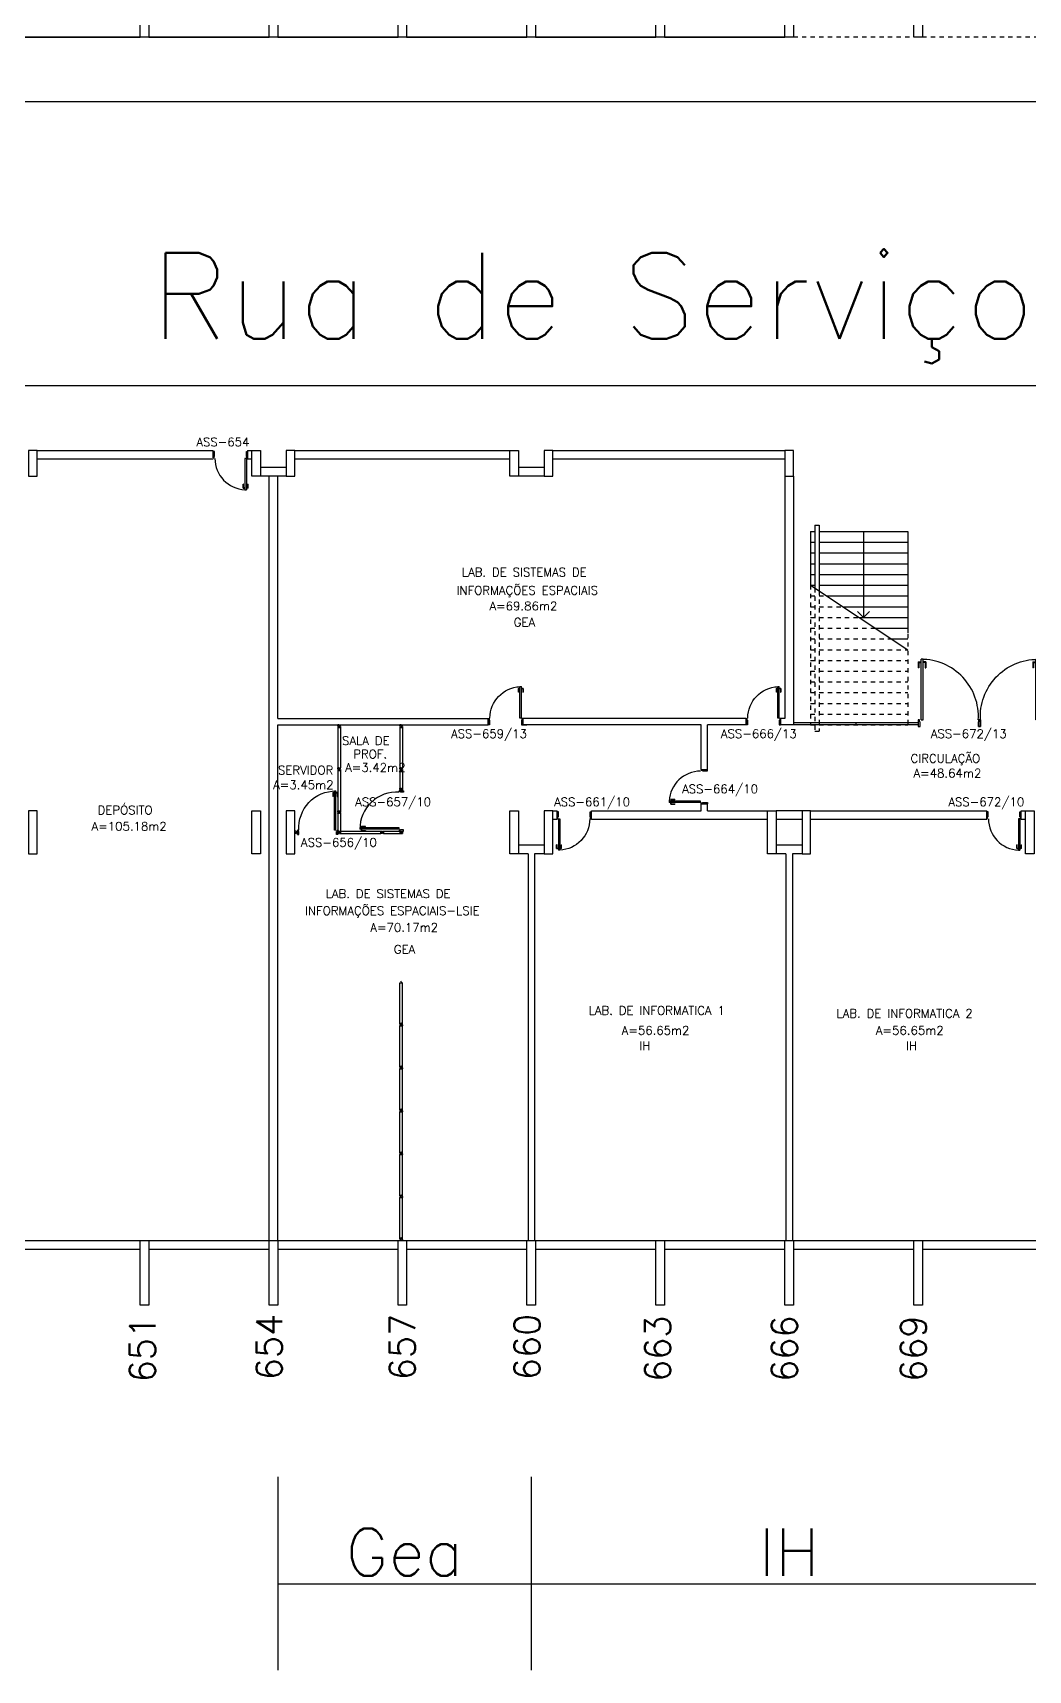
# Model space of a CAD drawing. Extents: x 0 to 244, y -71 to 76.
# Drawn here: x 180.47 to 203.64, y -65.75 to -27.64 of the extents above; entities that cross this region are included whole.
import ezdxf
from ezdxf.enums import TextEntityAlignment as Align

# ---------------------------------------------------------------- set-up
doc = ezdxf.new("R2010")
doc.units = 0
doc.header["$LTSCALE"] = 0.01
doc.header["$MEASUREMENT"] = 0
doc.header["$PDMODE"] = 98
doc.linetypes.add('HIDDEN2', pattern=[0.1875, 0.125, -0.0625])
doc.layers.get('0').update_dxf_attribs({"linetype": 'CONTINUOUS'})
doc.layers.get('DEFPOINTS').update_dxf_attribs({"linetype": 'CONTINUOUS'})
for name, color, linetype in [('ALV', 2, 'CONTINUOUS'), ('CENTRO_DE_CUSTO', 1, 'CONTINUOUS'), ('DIV', 2, 'CONTINUOUS'), ('ESC', 1, 'CONTINUOUS'), ('ESQ', 1, 'CONTINUOUS'), ('ESTR', 3, 'CONTINUOUS'), ('NOPILAR1', 2, 'CONTINUOUS'), ('PISO', 1, 'CONTINUOUS'), ('PROJ', 1, 'HIDDEN2'), ('TEXTO', 2, 'CONTINUOUS'), ('TEXTO-ENDEREÇO', 2, 'CONTINUOUS'), ('TXT-END-EXTERNO', 2, 'CONTINUOUS'), ('TXT-IDENTIFICAÇÃO', 4, 'CONTINUOUS'), ('ÁREA', 2, 'CONTINUOUS')]:
    doc.layers.add(name, color=color, linetype=linetype)
doc.layers.get('0').freeze()
doc.styles.add('1', font='romans.shx')
doc.styles.add('LEGENDA', font='romans.shx', dxfattribs={"height": 0.2})
doc.styles.add('NOPILAR', font='simplex.shx', dxfattribs={"height": 0.6})
doc.styles.add('UNB-100', font='simplex.shx', dxfattribs={"height": 0.2})
doc.styles.add('UNB-100-1', font='simplex.shx', dxfattribs={"height": 0.2})
doc.dimstyles.new('1-600', dxfattribs={"dimtxt": 1.1, "dimasz": 2.5, "dimexe": 2, "dimexo": 4, "dimgap": 0.2, "dimtad": 1, "dimdec": 0, "dimzin": 4, "dimdsep": 46, "dimlunit": 6, "dimtxsty": '1', "dimblk1": 'NONE', "dimblk2": 'NONE', "dimsah": 1, "dimcen": 0, "dimclrd": 2, "dimclre": 2, "dimclrt": 2, "dimadec": 0, "dimazin": 0, "dimtfac": 1, "dimtdec": 0, "dimtmove": 2, "dimatfit": 3, "dimldrblk": 'NONE', "dimfxl": 1, "dimtolj": 1, "dimtzin": 0, "dimarcsym": 0})

# ---------------------------------------------------------------- blocks, each defined once
blk = doc.blocks.new('PE80-SSN')
at = {"color": 2}
for p, q in [((0.075, 0), (-0.075, 0)), ((-0.075, -0.03), (-0.075, 0)), ((0.075, 0), (0.075, -0.02)), ((0.04, -0.03), (-0.075, -0.03)), ((0.075, -0.02), (0.04, -0.02)), ((0.04, -0.03), (0.04, -0.02)), ((0.085, -0.03), (0.817, -0.03)), ((0.085, -0.03), (0.085, -0.065)), ((0.085, -0.065), (0.817, -0.065)), ((0.817, -0.065), (0.817, -0.03))]:
    blk.add_line(p, q, dxfattribs=at)
at = {"color": 1}
for p, q in [((0.777, 0.01), (0.687, 0.01)), ((0.687, 0), (0.687, 0.01)), ((0.777, 0.01), (0.777, -0.03)), ((0.767, 0), (0.687, 0)), ((0.767, -0.095), (0.687, -0.095)), ((0.687, -0.095), (0.687, -0.105)), ((0.777, -0.105), (0.687, -0.105)), ((0.767, 0), (0.767, -0.03)), ((0.767, -0.095), (0.767, -0.065)), ((0.777, -0.105), (0.777, -0.065))]:
    blk.add_line(p, q, dxfattribs=at)
for p, q in [((0.04, -0.771), (-0.075, -0.771)), ((-0.075, -0.771), (-0.075, -0.801)), ((0.075, -0.801), (-0.075, -0.801)), ((0.075, -0.802), (-0.075, -0.802)), ((0.04, -0.771), (0.04, -0.781)), ((0.075, -0.781), (0.04, -0.781)), ((0.075, -0.801), (0.075, -0.781))]:
    blk.add_line(p, q)
blk.add_arc((0.085, -0.03), 0.731, 270, 357.3429, dxfattribs=at)
blk = doc.blocks.new('PILINT-SSN')
for points in [[(0.2, 0), (0.2, -0.6), (0, -0.6), (0, 0)], [(1, 0), (0.8, 0), (0.8, -0.6), (1, -0.6)], [(0, -8.39), (0.2, -8.39), (0.2, -9.39), (0, -9.39)], [(0.8, -8.39), (0.8, -9.39), (1, -9.39), (1, -8.39)]]:
    blk.add_lwpolyline(points, close=True)
blk = doc.blocks.new('PILAR-SSN')
for points in [[(0.197, -42.962), (0.197, -44.462), (-0.003, -44.462), (-0.003, -42.962)], [(0.197, -72.467), (0.197, -73.967), (-0.003, -73.967), (-0.003, -72.467)]]:
    blk.add_lwpolyline(points, close=True)
blk = doc.blocks.new('ESCASS-SSN')
at = {"layer": 'ESC'}
for p, q in [((-2.66, -1.888), (-2.66, -4.249)), ((-0.6, -1.888), (-2.66, -1.888)), ((-0.6, -1.738), (-0.6, -3.271)), ((-0.5, -1.738), (-0.6, -1.738)), ((-0.5, -1.738), (-0.5, -3.204)), ((-0.4, -1.888), (-0.5, -1.888)), ((-0.4, -1.888), (-0.4, -3.138)), ((-0.6, -2.138), (-2.66, -2.138)), ((-0.4, -2.138), (-0.5, -2.138)), ((-0.6, -2.388), (-2.66, -2.388)), ((-0.6, -2.638), (-2.66, -2.638)), ((-0.4, -2.388), (-0.5, -2.388)), ((-0.4, -2.638), (-0.5, -2.638)), ((-0.6, -2.888), (-2.66, -2.888)), ((-0.4, -2.888), (-0.5, -2.888)), ((-0.4, -3.138), (-2.66, -4.638)), ((-0.6, -3.138), (-2.66, -3.138)), ((-0.777, -3.388), (-2.66, -3.388)), ((-0.4, -3.138), (-0.5, -3.138)), ((-1.153, -3.638), (-2.66, -3.638)), ((-1.53, -3.888), (-2.66, -3.888)), ((-1.907, -4.138), (-2.66, -4.138)), ((-2.283, -4.388), (-2.66, -4.388))]:
    blk.add_line(p, q, dxfattribs=at)
at = {"layer": 'ESC', "linetype": 'HIDDEN2'}
for p, q in [((-0.6, -3.388), (-0.777, -3.388)), ((-0.6, -3.271), (-0.6, -6.538)), ((-0.5, -3.204), (-0.5, -6.538)), ((-0.4, -3.388), (-0.5, -3.388)), ((-0.4, -3.138), (-0.4, -6.388)), ((-0.6, -3.638), (-1.153, -3.638)), ((-0.4, -3.638), (-0.5, -3.638)), ((-0.6, -4.138), (-1.907, -4.138)), ((-0.6, -3.888), (-1.53, -3.888)), ((-0.4, -3.888), (-0.5, -3.888)), ((-0.4, -4.138), (-0.5, -4.138)), ((-2.66, -4.268), (-2.66, -6.388)), ((-0.6, -4.388), (-2.283, -4.388)), ((-0.4, -4.388), (-0.5, -4.388)), ((-0.6, -4.638), (-2.66, -4.638)), ((-0.6, -4.888), (-2.66, -4.888)), ((-0.4, -4.638), (-0.5, -4.638)), ((-0.4, -4.888), (-0.5, -4.888)), ((-0.6, -5.138), (-2.66, -5.138)), ((-0.4, -5.138), (-0.5, -5.138)), ((-0.6, -5.388), (-2.66, -5.388)), ((-0.6, -5.638), (-2.66, -5.638)), ((-0.4, -5.388), (-0.5, -5.388)), ((-0.4, -5.638), (-0.5, -5.638)), ((-0.6, -5.888), (-2.66, -5.888)), ((-0.4, -5.888), (-0.5, -5.888)), ((-0.6, -6.138), (-2.66, -6.138)), ((-0.6, -6.388), (-2.66, -6.388)), ((-0.4, -6.138), (-0.5, -6.138)), ((-0.4, -6.388), (-0.5, -6.388)), ((-0.5, -6.538), (-0.6, -6.538))]:
    blk.add_line(p, q, dxfattribs=at)
blk = doc.blocks.new('ESCASSN-SSN')
at = {"layer": 'ALV', "xscale": -1}
blk.add_blockref('ESCASS-SSN', (0, 0), dxfattribs=at)
blk = doc.blocks.new('*D59')
at = {"color": 2, "linetype": 'ByBlock', "transparency": 16777216}
for p, q in [((166.318, 452.996), (166.318, 448.496)), ((172.318, 452.996), (172.318, 448.496)), ((172.318, 450.496), (166.318, 450.496))]:
    blk.add_line(p, q, dxfattribs=at)
at = {"layer": 'DEFPOINTS', "color": 0, "linetype": 'ByBlock', "transparency": 16777216}
for p in [(166.318, 456.996), (172.318, 456.996), (166.318, 450.496)]:
    blk.add_point(p, dxfattribs=at)
at = {"color": 2, "linetype": 'ByBlock', "transparency": 16777216, "insert": (169.318, 451.246), "char_height": 1.1, "attachment_point": 5, "style": '1'}
blk.add_mtext('\\A1;CPCE', dxfattribs=at)
blk = doc.blocks.new('_NONE')
at = {"color": 0, "linetype": 'ByBlock'}
blk.add_circle((0, 0), 0.25, dxfattribs=at)
blk = doc.blocks.new('*D73')
at = {"layer": 'DEFPOINTS', "color": 0, "transparency": 16777216}
for p in [(186.172, -57.247), (192.072, -57.247), (186.172, -63.747)]:
    blk.add_point(p, dxfattribs=at)
at = {"layer": 'TXT-END-EXTERNO', "color": 2, "lineweight": -2, "transparency": 16777216}
for p, q in [((186.172, -61.247), (186.172, -65.747)), ((192.072, -61.247), (192.072, -65.747)), ((192.072, -63.747), (186.172, -63.747))]:
    blk.add_line(p, q, dxfattribs=at)
at = {"layer": 'TXT-END-EXTERNO', "color": 2, "transparency": 16777216, "insert": (189.122, -62.997), "char_height": 1.1, "attachment_point": 5, "style": '1'}
blk.add_mtext('\\A1;Gea', dxfattribs=at)
blk = doc.blocks.new('DIVMT-SSN')
for p, q in [((-0.03, 0.008), (-0.03, 0.03)), ((-0.006, 0.03), (-0.03, 0.03)), ((-0.03, 0.008), (-0.02, 0.008)), ((-0.02, -0.008), (-0.02, 0.008)), ((-0.006, 0.02), (-0.006, 0.03)), ((0.006, 0.02), (-0.006, 0.02)), ((-0.005, 0), (0.005, 0)), ((0.005, 0), (-0.005, 0)), ((0, 0.005), (0, -0.005)), ((0, -0.005), (0, 0.005)), ((0.006, 0.03), (0.03, 0.03)), ((0.006, 0.02), (0.006, 0.03)), ((0.03, 0.008), (0.02, 0.008)), ((0.02, -0.008), (0.02, 0.008)), ((0.03, 0.008), (0.03, 0.03)), ((-0.03, -0.008), (-0.03, -0.03)), ((-0.03, -0.008), (-0.02, -0.008)), ((-0.03, -0.03), (-0.03, -0.97)), ((-0.03, -0.03), (-0.009, -0.03)), ((0.03, -0.03), (-0.03, -0.03)), ((-0.03, -0.03), (-0.006, -0.03)), ((-0.009, -0.03), (-0.027, -0.03)), ((-0.006, -0.02), (-0.006, -0.03)), ((-0.006, -0.02), (0.006, -0.02)), ((-0.006, -0.02), (-0.006, -0.03)), ((0.006, -0.02), (-0.006, -0.02)), ((0.005, -0.03), (-0.005, -0.03)), ((0.006, -0.02), (0.006, -0.03)), ((0.006, -0.02), (0.006, -0.03)), ((0.03, -0.03), (0.006, -0.03)), ((0.03, -0.008), (0.02, -0.008)), ((0.03, -0.008), (0.03, -0.03)), ((0.03, -0.03), (0.03, -0.97)), ((0.03, -0.97), (-0.03, -0.97)), ((-0.006, -0.98), (-0.006, -0.97)), ((-0.006, -0.98), (0.006, -0.98)), ((0.006, -1.001), (-0.006, -1.001)), ((0.005, -0.97), (-0.005, -0.97)), ((0, -0.994), (0, -1.007)), ((0, -1.02), (0, -1.021)), ((0.006, -0.98), (0.006, -0.97))]:
    blk.add_line(p, q)
blk = doc.blocks.new('PDV2E-SSN')
at = {"layer": 'DIV'}
for p, q in [((0.034, 0.925), (0.034, 0.835)), ((0.034, 0.925), (0.074, 0.925)), ((0.044, 0.835), (0.034, 0.835)), ((0.044, 0.915), (0.044, 0.835)), ((0.044, 0.915), (0.074, 0.915)), ((0.076, 0.05), (0.076, 0.965)), ((0.106, 0.965), (0.076, 0.965)), ((0.106, 0.05), (0.106, 0.965)), ((0.148, 0.925), (0.108, 0.925)), ((0.138, 0.915), (0.108, 0.915)), ((0.138, 0.915), (0.138, 0.835)), ((0.138, 0.835), (0.148, 0.835)), ((0.148, 0.925), (0.148, 0.835)), ((0.031, 0.05), (0.031, -0.05)), ((0.051, 0.05), (0.031, 0.05)), ((0.051, 0.02), (0.051, 0.05)), ((0.051, 0.02), (0.061, 0.02)), ((0.061, -0.05), (0.061, 0.02)), ((0.076, 0.05), (0.106, 0.05)), ((0.95, 0.02), (0.94, 0.02)), ((0.94, -0.05), (0.94, 0.02)), ((0.95, 0.02), (0.95, 0.05)), ((0.95, 0.05), (0.97, 0.05)), ((0.97, 0.05), (0.97, 0.035)), ((0.97, 0.035), (0.97, -0.035)), ((0.031, -0.05), (0.061, -0.05)), ((0.97, -0.05), (0.94, -0.05)), ((0.97, -0.035), (0.97, -0.05))]:
    blk.add_line(p, q, dxfattribs=at)
at = {"layer": 'DIV', "color": 1}
blk.add_arc((0.076, 0.1), 0.865, 356.6786, 90, dxfattribs=at)
blk = doc.blocks.new('MTT-SSN')
for p, q in [((-0.0051, 0), (0.0051, 0)), ((0, -0.0051), (0, 0.0051))]:
    blk.add_line(p, q)
blk.add_lwpolyline([(-0.008, 0.03), (-0.008, 0.02), (0.008, 0.02), (0.008, 0.03), (0.03, 0.03), (0.03, 0.006), (0.0205, 0.006), (0.0205, -0.006), (0.03, -0.006), (0.03, -0.03), (0.008, -0.03), (0.008, -0.02), (-0.008, -0.02), (-0.008, -0.03), (-0.03, -0.03), (-0.03, -0.006), (-0.0185, -0.006), (-0.0185, 0.006), (-0.03, 0.006), (-0.03, 0.03)], close=True)
blk = doc.blocks.new('*D71')
at = {"layer": 'DEFPOINTS', "color": 0, "transparency": 16777216}
for p in [(192.072, -57.247), (204.072, -57.247), (192.072, -63.747)]:
    blk.add_point(p, dxfattribs=at)
at = {"layer": 'TXT-END-EXTERNO', "color": 2, "lineweight": -2, "transparency": 16777216}
for p, q in [((192.072, -61.247), (192.072, -65.747)), ((204.072, -61.247), (204.072, -65.747)), ((204.072, -63.747), (192.072, -63.747))]:
    blk.add_line(p, q, dxfattribs=at)
at = {"layer": 'TXT-END-EXTERNO', "color": 2, "transparency": 16777216, "insert": (198.072, -62.997), "char_height": 1.1, "attachment_point": 5, "style": '1'}
blk.add_mtext('\\A1;IH', dxfattribs=at)

msp = doc.modelspace()

# ---------------------------------------------------------------- linework, layer by layer
at = {"layer": 'ALV'}
for p, q in [((198.222, -27.742), (176.922, -27.742)), ((180.172, -27.742), (182.972, -27.742)), ((183.172, -27.742), (185.972, -27.742)), ((186.172, -27.742), (188.972, -27.742)), ((189.172, -27.742), (191.972, -27.742)), ((192.172, -27.742), (194.972, -27.742)), ((195.172, -27.742), (197.972, -27.742)), ((180.572, -37.357), (184.671, -37.357)), ((180.572, -37.557), (184.671, -37.557)), ((185.472, -37.357), (185.472, -37.557)), ((185.472, -37.357), (185.572, -37.357)), ((185.472, -37.557), (185.572, -37.557)), ((186.572, -37.357), (191.572, -37.357)), ((186.572, -37.557), (191.572, -37.557)), ((192.572, -37.357), (197.972, -37.357)), ((192.572, -37.557), (197.972, -37.557)), ((186.372, -37.757), (185.772, -37.757)), ((186.372, -37.957), (185.772, -37.957)), ((185.972, -55.747), (185.972, -37.957)), ((186.172, -43.597), (186.172, -37.957)), ((192.372, -37.757), (191.772, -37.757)), ((192.372, -37.957), (191.772, -37.957)), ((197.972, -37.957), (197.972, -43.597)), ((198.172, -37.957), (198.172, -43.747)), ((186.172, -43.597), (191.071, -43.597)), ((186.172, -55.747), (186.172, -43.747)), ((186.172, -43.747), (191.071, -43.747)), ((191.071, -43.747), (191.071, -43.597)), ((197.071, -43.597), (191.872, -43.597)), ((191.872, -43.747), (191.872, -43.597)), ((191.872, -43.747), (191.972, -43.747)), ((196.022, -43.747), (191.872, -43.747)), ((196.022, -44.781), (196.022, -43.747)), ((197.071, -43.747), (196.172, -43.747)), ((196.172, -44.781), (196.172, -43.747)), ((197.071, -43.747), (197.071, -43.597)), ((197.872, -43.747), (197.872, -43.597)), ((197.972, -43.597), (197.872, -43.597)), ((198.172, -43.747), (197.872, -43.747)), ((201.072, -43.697), (198.172, -43.697)), ((201.072, -43.747), (198.172, -43.747)), ((199.622, -43.695), (199.622, -43.745)), ((201.072, -43.697), (201.072, -43.747)), ((196.022, -44.781), (196.172, -44.781)), ((196.022, -45.582), (196.172, -45.582)), ((196.022, -45.747), (196.022, -45.582)), ((196.172, -45.747), (196.172, -45.582)), ((192.572, -45.747), (192.672, -45.747)), ((192.672, -45.947), (192.572, -45.947)), ((192.672, -45.947), (192.672, -45.747)), ((193.474, -45.747), (196.022, -45.747)), ((193.474, -45.947), (193.474, -45.747)), ((197.572, -45.947), (193.474, -45.947)), ((196.172, -45.747), (197.572, -45.747)), ((198.372, -45.747), (197.772, -45.747)), ((198.372, -45.947), (197.772, -45.947)), ((198.572, -45.747), (202.671, -45.747)), ((202.671, -45.947), (198.572, -45.947)), ((202.671, -45.947), (202.671, -45.747)), ((203.472, -45.947), (203.472, -45.747)), ((203.472, -45.747), (203.572, -45.747)), ((203.572, -45.947), (203.472, -45.947)), ((192.372, -46.547), (191.772, -46.547)), ((191.997, -46.747), (191.772, -46.747)), ((191.997, -46.747), (191.997, -55.747)), ((192.147, -46.747), (192.147, -55.747)), ((192.372, -46.747), (192.147, -46.747)), ((198.372, -46.547), (197.772, -46.547)), ((197.997, -46.747), (197.772, -46.747)), ((197.997, -46.747), (197.997, -55.747)), ((198.147, -46.747), (198.147, -55.747)), ((198.372, -46.747), (198.147, -46.747)), ((180.172, -55.747), (182.972, -55.747)), ((180.172, -55.947), (182.972, -55.947)), ((183.172, -55.747), (185.972, -55.747)), ((183.172, -55.947), (185.972, -55.947)), ((186.172, -55.747), (188.972, -55.747)), ((186.172, -55.947), (188.972, -55.947)), ((189.172, -55.747), (191.972, -55.747)), ((189.172, -55.947), (191.972, -55.947)), ((192.172, -55.747), (194.972, -55.747)), ((192.172, -55.947), (194.972, -55.947)), ((195.172, -55.747), (197.972, -55.747)), ((195.172, -55.947), (197.972, -55.947)), ((198.172, -55.747), (200.972, -55.747)), ((198.172, -55.947), (200.972, -55.947)), ((201.172, -55.747), (203.972, -55.747)), ((201.172, -55.947), (203.972, -55.947))]:
    msp.add_line(p, q, dxfattribs=at)
at = {"layer": 'DIV'}
for p, q in [((189.041, -44.747), (189.017, -44.747)), ((189.017, -44.769), (189.017, -44.747)), ((189.017, -44.769), (189.027, -44.769)), ((189.017, -44.785), (189.017, -44.807)), ((189.017, -44.785), (189.027, -44.785)), ((189.017, -44.807), (189.017, -45.278)), ((189.017, -44.807), (189.077, -44.807)), ((189.017, -44.807), (189.041, -44.807)), ((189.027, -44.785), (189.027, -44.769)), ((189.041, -44.756), (189.041, -44.747)), ((189.041, -44.756), (189.053, -44.756)), ((189.041, -44.797), (189.041, -44.807)), ((189.053, -44.797), (189.041, -44.797)), ((189.041, -44.797), (189.041, -44.807)), ((189.041, -44.797), (189.053, -44.797)), ((189.052, -44.777), (189.042, -44.777)), ((189.042, -44.777), (189.052, -44.777)), ((189.042, -44.807), (189.052, -44.807)), ((189.047, -44.772), (189.047, -44.782)), ((189.047, -44.782), (189.047, -44.772)), ((189.053, -44.747), (189.077, -44.747)), ((189.053, -44.756), (189.053, -44.747)), ((189.053, -44.797), (189.053, -44.807)), ((189.053, -44.797), (189.053, -44.807)), ((189.077, -44.807), (189.053, -44.807)), ((189.077, -44.807), (189.056, -44.807)), ((189.056, -44.807), (189.074, -44.807)), ((189.077, -44.769), (189.067, -44.769)), ((189.067, -44.785), (189.067, -44.769)), ((189.077, -44.785), (189.067, -44.785)), ((189.077, -44.769), (189.077, -44.747)), ((189.077, -44.785), (189.077, -44.807)), ((189.077, -44.807), (189.077, -45.278))]:
    msp.add_line(p, q, dxfattribs=at)
at = {"layer": 'ESC'}
for p, q in [((199.802, -39.245), (199.802, -41.245)), ((199.802, -41.245), (199.66, -41.103)), ((199.802, -41.245), (199.945, -41.103))]:
    msp.add_line(p, q, dxfattribs=at)
at = {"layer": 'ESTR'}
for points in [[(198.172, -37.357), (197.972, -37.357), (197.972, -37.957), (198.172, -37.957)], [(197.572, -45.747), (197.772, -45.747), (197.772, -46.747), (197.572, -46.747)], [(198.372, -45.747), (198.372, -46.747), (198.572, -46.747), (198.572, -45.747)], [(203.572, -45.747), (203.772, -45.747), (203.772, -46.747), (203.572, -46.747)]]:
    msp.add_lwpolyline(points, close=True, dxfattribs=at)
at = {"layer": 'PISO'}
for p, q in [((228.172, -29.242), (-0.045, -29.242)), ((228.172, -35.857), (-0.045, -35.857))]:
    msp.add_line(p, q, dxfattribs=at)
at = {"layer": 'PROJ'}
for p, q in [((198.172, -27.732), (200.972, -27.732)), ((201.172, -27.732), (203.972, -27.732))]:
    msp.add_line(p, q, dxfattribs=at)
at = {"layer": 'TEXTO-ENDEREÇO'}
for p, q in [((186.172, -43.747), (189.017, -43.747)), ((187.572, -45.807), (187.572, -46.277)), ((187.632, -45.807), (187.632, -46.277)), ((186.572, -46.241), (186.572, -46.217)), ((186.594, -46.217), (186.572, -46.217)), ((186.582, -46.241), (186.572, -46.241)), ((186.572, -46.253), (186.572, -46.277)), ((186.582, -46.253), (186.572, -46.253)), ((186.594, -46.277), (186.572, -46.277)), ((186.582, -46.241), (186.582, -46.253)), ((186.594, -46.217), (186.594, -46.227)), ((186.61, -46.227), (186.594, -46.227)), ((186.594, -46.277), (186.594, -46.267)), ((186.61, -46.267), (186.594, -46.267)), ((186.597, -46.247), (186.607, -46.247)), ((186.607, -46.247), (186.597, -46.247)), ((186.602, -46.252), (186.602, -46.242)), ((186.602, -46.242), (186.602, -46.252)), ((186.61, -46.217), (186.632, -46.217)), ((186.61, -46.217), (186.61, -46.227)), ((186.61, -46.277), (186.61, -46.267)), ((186.61, -46.277), (186.632, -46.277)), ((186.623, -46.241), (186.632, -46.241)), ((186.623, -46.253), (186.623, -46.241)), ((186.623, -46.241), (186.632, -46.241)), ((186.623, -46.241), (186.623, -46.253)), ((186.623, -46.253), (186.632, -46.253)), ((186.623, -46.253), (186.632, -46.253)), ((186.632, -46.217), (186.632, -46.277)), ((186.632, -46.217), (186.632, -46.241)), ((186.632, -46.242), (186.632, -46.252)), ((186.632, -46.277), (186.632, -46.253)), ((186.632, -46.277), (186.632, -46.256)), ((186.632, -46.256), (186.632, -46.274)), ((187.596, -46.247), (187.61, -46.247)), ((187.603, -46.24), (187.603, -46.253)), ((187.622, -46.247), (187.623, -46.247)), ((188.633, -46.217), (189.077, -46.217)), ((188.633, -46.277), (189.077, -46.277))]:
    msp.add_line(p, q, dxfattribs=at)

# ---------------------------------------------------------------- block references
at = {"layer": 'ALV'}
for name, p in [('ESCASSN-SSN', (198.172, -37.357)), ('MTT-SSN', (189.047, -45.248)), ('MTT-SSN', (187.602, -45.777)), ('MTT-SSN', (188.603, -46.247)), ('MTT-SSN', (189.048, -46.247))]:
    msp.add_blockref(name, p, dxfattribs=at)
at = {"layer": 'DIV', "yscale": 1.543751605366101, "zscale": 1.543751605366101}
for p, xscale in [((201.024, -43.708), 1.543751605366101), ((203.974, -43.708), -1.543751605366101)]:
    msp.add_blockref('PDV2E-SSN', p, dxfattribs=dict(at, xscale=xscale))
at = {"layer": 'DIV', "xscale": -1}
for p in [(187.602, -43.777), (189.047, -43.777), (187.602, -44.777)]:
    msp.add_blockref('DIVMT-SSN', p, dxfattribs=at)
at = {"layer": 'DIV'}
for name, p, rotation in [('PDV2E-SSN', (189.048, -46.248), 90), ('DIVMT-SSN', (189.047, -50.717), 180), ('DIVMT-SSN', (189.047, -51.717), 180), ('DIVMT-SSN', (189.047, -52.717), 180), ('DIVMT-SSN', (189.047, -53.717), 180), ('DIVMT-SSN', (189.047, -54.717), 180), ('DIVMT-SSN', (189.047, -55.717), 180)]:
    msp.add_blockref(name, p, dxfattribs=dict(at, rotation=rotation))
at = {"layer": 'ESQ'}
for p, rotation in [((185.472, -37.457), 270), ((196.097, -45.582), 180), ((203.472, -45.847), 270)]:
    msp.add_blockref('PE80-SSN', p, dxfattribs=dict(at, rotation=rotation))
at = {"layer": 'ESQ', "xscale": -1}
for p, rotation in [((191.872, -43.672), 270), ((197.872, -43.672), 270), ((192.672, -45.847), 90)]:
    msp.add_blockref('PE80-SSN', p, dxfattribs=dict(at, rotation=rotation))
at = {"layer": 'ESTR'}
for name, p in [('PILAR-SSN', (182.975, 16.72)), ('PILAR-SSN', (185.975, 16.72)), ('PILAR-SSN', (188.975, 16.72)), ('PILAR-SSN', (191.975, 16.72)), ('PILAR-SSN', (194.975, 16.72)), ('PILAR-SSN', (197.975, 16.72)), ('PILAR-SSN', (200.975, 16.72)), ('PILINT-SSN', (179.572, -37.357)), ('PILINT-SSN', (185.572, -37.357)), ('PILINT-SSN', (191.572, -37.357))]:
    msp.add_blockref(name, p, dxfattribs=at)
at = {"layer": 'TEXTO-ENDEREÇO', "xscale": -1}
msp.add_blockref('PDV2E-SSN', (187.603, -46.247), dxfattribs=at)
at = {"layer": 'TEXTO-ENDEREÇO'}
msp.add_blockref('MTT-SSN', (187.602, -46.247), dxfattribs=at)
at = {"layer": 'TEXTO-ENDEREÇO', "rotation": 89.99999999999999}
msp.add_blockref('DIVMT-SSN', (187.602, -46.247), dxfattribs=at)

# ---------------------------------------------------------------- texts
at = {"layer": 'CENTRO_DE_CUSTO', "linetype": 'Continuous', "style": 'UNB-100'}
for s, p in [('GEA', (191.664, -41.457)), ('GEA', (188.874, -49.069)), ('IH', (194.585, -51.312)), ('IH', (200.793, -51.312))]:
    msp.add_text(s, height=0.2, dxfattribs=at).set_placement(p)
at = {"layer": 'NOPILAR1', "style": 'NOPILAR'}
for s, p in [('654', (186.275, -58.996)), ('657', (189.373, -58.996)), ('660', (192.273, -58.996)), ('651', (183.325, -59.046)), ('663', (195.314, -59.035)), ('666', (198.264, -59.035)), ('669', (201.264, -59.035))]:
    msp.add_text(s, height=0.6, rotation=90, dxfattribs=at).set_placement(p)
at = {"layer": 'TEXTO', "linetype": 'Continuous', "style": 'UNB-100'}
for s, p in [('LAB. DE SISTEMAS DE  ', (190.456, -40.29)), ('INFORMAÇÕES ESPACIAIS', (190.333, -40.715)), ('SALA DE ', (187.669, -44.212)), ('PROF.', (187.93, -44.525)), ('CIRCULAÇÃO', (200.897, -44.626)), ('SERVIDOR', (186.179, -44.899)), ('DEPÓSITO', (181.982, -45.828)), ('LAB. DE SISTEMAS DE  ', (187.287, -47.774)), ('INFORMAÇÕES ESPACIAIS-LSIE', (186.807, -48.17)), ('LAB. DE INFORMATICA 1', (193.405, -50.492)), ('LAB. DE INFORMATICA 2', (199.173, -50.561))]:
    msp.add_text(s, height=0.2, dxfattribs=at).set_placement(p)
at = {"layer": 'TEXTO-ENDEREÇO', "style": 'UNB-100-1'}
for s, p in [('ASS-654', (184.28, -37.262)), ('ASS-659/13', (190.205, -44.051)), ('ASS-666/13', (196.484, -44.051)), ('ASS-672/13', (201.369, -44.051)), ('ASS-664/10', (195.581, -45.336)), ('ASS-657/10', (187.975, -45.638)), ('ASS-661/10', (192.603, -45.638)), ('ASS-672/10', (201.777, -45.638)), ('ASS-656/10', (186.713, -46.581))]:
    msp.add_text(s, height=0.2, dxfattribs=at).set_placement(p)
at = {"layer": 'TXT-IDENTIFICAÇÃO', "color": 2, "style": 'LEGENDA'}
msp.add_text('Rua de Serviço - Saída', height=2, dxfattribs=at).set_placement((183.219, -34.763))
at = {"layer": 'ÁREA', "style": 'UNB-100'}
for s, p in [('A=69.86m2', (191.889, -41.079)), ('A=3.42m2', (188.443, -44.837)), ('A=48.64m2', (201.755, -44.97)), ('A=3.45m2', (186.768, -45.24)), ('A=105.18m2', (182.715, -46.206)), ('A=70.17m2', (189.115, -48.559)), ('A=56.65m2', (194.964, -50.956)), ('A=56.65m2', (200.879, -50.956))]:
    msp.add_text(s, height=0.2, dxfattribs=at).set_placement(p, align=Align.CENTER)

# ---------------------------------------------------------------- dimensions: what is measured, and where the dimension line sits
at = {"layer": 'TXT-END-EXTERNO'}
dim = msp.add_aligned_dim(p1=(186.172, -57.247), p2=(180.172, -57.247), distance=6.5, text='CPCE', dimstyle='1-600', dxfattribs=at)
dim.commit()
dim.dimension.update_dxf_attribs({"geometry": '*D59', "text_midpoint": (183.172, -62.997), "insert": (13.854, -514.243)})
for p1, p2, text, picture, middle in [((192.072, -57.247), (186.172, -57.247), 'Gea', '*D73', (189.122, -62.997)), ((204.072, -57.247), (192.072, -57.247), 'IH', '*D71', (198.072, -62.997))]:
    dim = msp.add_aligned_dim(p1=p1, p2=p2, distance=6.5, text=text, dimstyle='1-600', dxfattribs=at)
    dim.commit()
    dim.dimension.update_dxf_attribs({"geometry": picture, "text_midpoint": middle})

doc.saveas('drawing.dxf')
